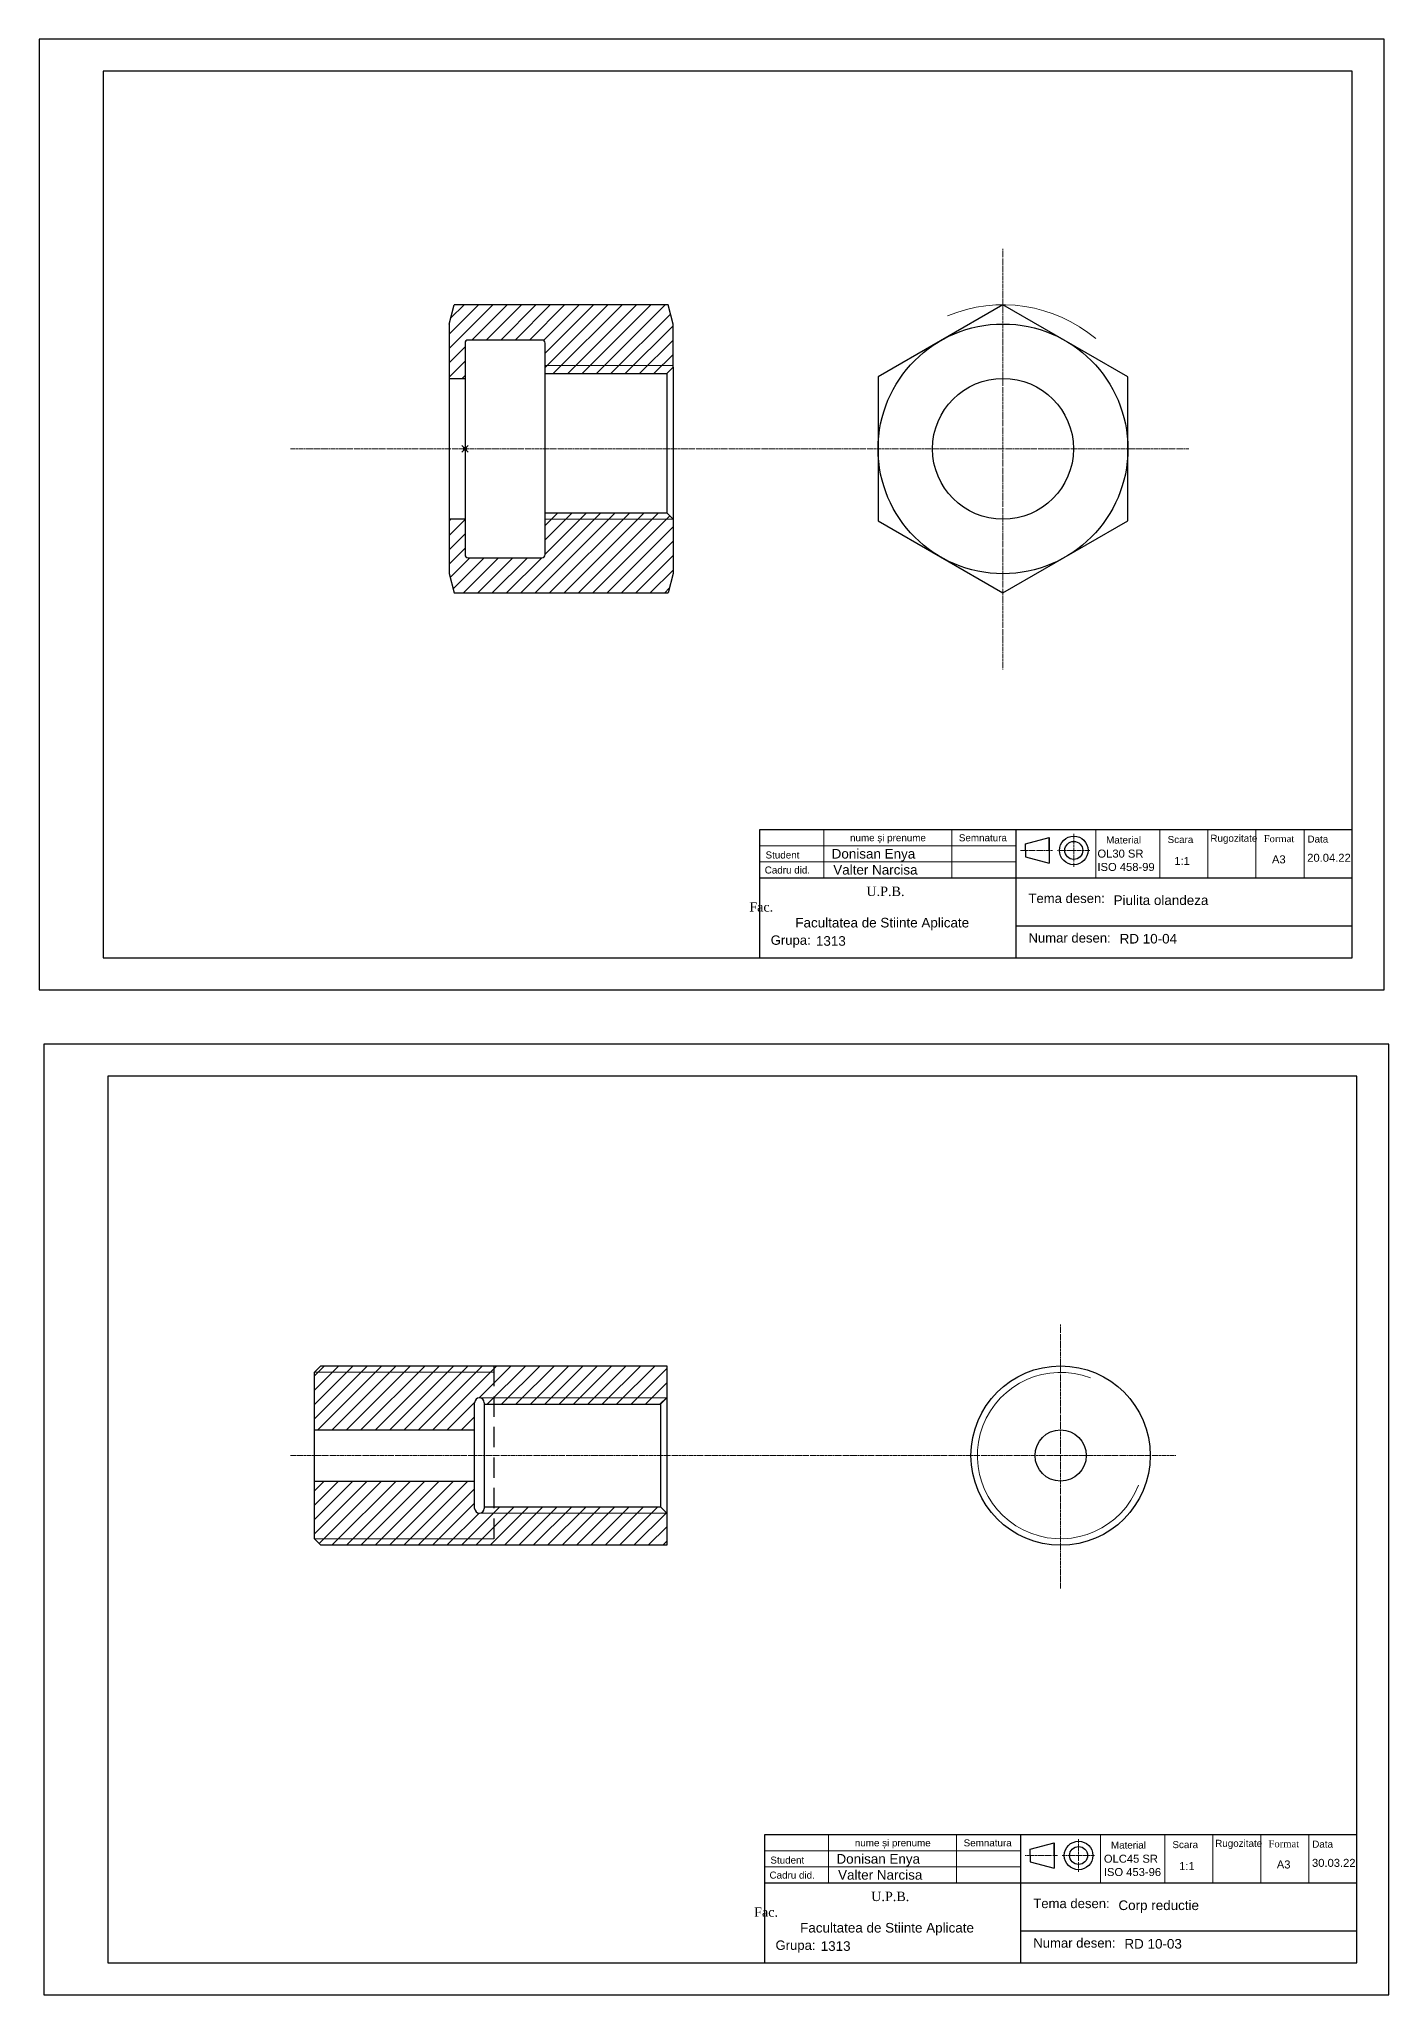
# Model space of a CAD drawing. Header units: millimetres. Extents: x -532 to 807, y -338 to 474.
# Drawn here: x 385 to 807, y -337 to 274 of the extents above; entities that cross this region are included whole.
import ezdxf

# ---------------------------------------------------------------- set-up
doc = ezdxf.new("R2010")
doc.units = ezdxf.units.MM
doc.header["$LTSCALE"] = 0.5
doc.header["$PDMODE"] = 35
doc.header["$PDSIZE"] = -3
doc.linetypes.add('DASHDOT', pattern=[1, 0.5, -0.25, 0, -0.25])
doc.linetypes.add('DASHED', pattern=[19.05, 12.7, -6.35])
for name, color, linetype, lineweight in [('ASCUNSE', 255, 'DASHED', 30), ('AXE', 140, 'DASHDOT', 15), ('Groase', 255, 'Continuous', 30), ('Hasura', 255, 'Continuous', 15), ('Layer1', 7, 'DASHDOT', 0), ('linie GROASA', 7, 'Continuous', 30), ('linie SUBT', 7, 'Continuous', 0), ('Ruptura', 255, 'Continuous', 15), ('TEXT', 255, 'Continuous', 15)]:
    doc.layers.add(name, color=color, linetype=linetype, lineweight=lineweight)
doc.layers.add('chenar', color=7, linetype='Continuous')
doc.styles.get("Standard").update_dxf_attribs({"font": 'arial.ttf'})

msp = doc.modelspace()

# ---------------------------------------------------------------- hatches: boundary and pattern name
at = {"layer": 'Hasura'}
h = msp.add_hatch(dxfattribs=at)
h.set_pattern_fill('ANSI31', color=256)
h.set_pattern_definition([(45, (-531.699, -32.897), (-2.245064, 2.245064), [])])
h.paths.add_polyline_path([(583.3, 171.1), (583.3, 171.6), (543.3, 171.6), (543.3, 169.1), (581.3, 169.1)], flags=17)
h.paths.add_polyline_path([(581.3, 125.6), (543.3, 125.6), (543.3, 123.6), (583.3, 123.6)])
h.paths.add_polyline_path([(583.3, 184.57), (581.69, 190.6), (514.92, 190.6), (513.3, 184.57), (513.3, 167.6), (518.3, 167.6), (518.3, 179.6), (543.3, 179.6), (543.3, 171.6), (583.3, 171.6)])
h.paths.add_polyline_path([(581.69, 100.6), (583.3, 106.63), (583.3, 123.6), (543.3, 123.6), (543.3, 111.6), (518.3, 111.6), (518.3, 123.6), (513.3, 123.6), (513.3, 106.63), (514.92, 100.6)])
h = msp.add_hatch(dxfattribs=at)
h.set_pattern_fill('ANSI31', color=256)
h.set_pattern_definition([(45, (-54.699, -23.397), (-2.245064, 2.245064), [])])
h.paths.add_polyline_path([(527.3, -142.9), (471.3, -142.9), (471.3, -160.9), (521.3, -160.9), (521.3, -152.4, -0.414214), (522.8, -150.9), (527.3, -150.9)])
h.paths.add_polyline_path([(521.3, -185.4), (521.3, -176.9), (471.3, -176.9), (471.3, -194.9), (527.3, -194.9), (527.3, -186.9), (522.8, -186.9, -0.414214)])
h.paths.add_polyline_path([(527.3, -194.9), (471.3, -194.9), (473.3, -196.9), (527.3, -196.9)])
h.paths.add_polyline_path([(581.3, -186.9), (527.3, -186.9), (527.3, -196.9), (581.3, -196.9)])
h.paths.add_polyline_path([(579.3, -184.9), (527.3, -184.9), (527.3, -186.9), (581.3, -186.9)])
h.paths.add_polyline_path([(527.3, -184.9), (524.3, -184.9), (524.3, -185.4, -0.414214), (522.8, -186.9), (527.3, -186.9)], flags=17)
h.paths.add_polyline_path([(527.3, -140.9), (473.3, -140.9), (471.3, -142.9), (527.3, -142.9)])
h.paths.add_polyline_path([(581.3, -140.9), (527.3, -140.9), (527.3, -150.9), (581.3, -150.9)])
h.paths.add_polyline_path([(581.3, -150.9), (527.3, -150.9), (527.3, -152.9), (579.3, -152.9)])
h.paths.add_polyline_path([(527.3, -150.9), (522.8, -150.9, -0.414214), (524.3, -152.4), (524.3, -152.9), (527.3, -152.9)], flags=17)

# ---------------------------------------------------------------- linework, layer by layer
at = {"layer": 'ASCUNSE'}
msp.add_line((527.3, -140.9), (527.3, -196.9), dxfattribs=at)
at = {"layer": 'AXE'}
for p, q in [((686.3, 208.1), (686.3, 76.6)), ((744.3, 145.6), (463.8, 145.6)), ((704.3, -210.4), (704.3, -127.9)), ((740.3, -168.9), (463.8, -168.9))]:
    msp.add_line(p, q, dxfattribs=at)
at = {"layer": 'chenar'}
for p, q in [((805.3, 273.6), (385.3, 273.6)), ((385.3, 273.6), (385.3, -23.4)), ((795.3, 273.6), (405.3, 273.6)), ((805.3, -23.4), (805.3, 273.6)), ((385.3, 263.6), (385.3, -13.4)), ((795.3, 263.6), (405.3, 263.6)), ((405.3, 263.6), (405.3, -13.4)), ((795.3, -13.4), (795.3, 263.6)), ((805.3, -13.4), (805.3, 263.6)), ((405.3, -13.4), (795.3, -13.4)), ((385.3, -23.4), (805.3, -23.4)), ((405.3, -23.4), (795.3, -23.4)), ((806.8, -40.4), (386.8, -40.4)), ((386.8, -40.4), (386.8, -337.4)), ((796.8, -40.4), (406.8, -40.4)), ((806.8, -337.4), (806.8, -40.4)), ((386.8, -50.4), (386.8, -327.4)), ((796.8, -50.4), (406.8, -50.4)), ((406.8, -50.4), (406.8, -327.4)), ((796.8, -327.4), (796.8, -50.4)), ((806.8, -327.4), (806.8, -50.4)), ((406.8, -327.4), (796.8, -327.4)), ((386.8, -337.4), (806.8, -337.4)), ((406.8, -337.4), (796.8, -337.4))]:
    msp.add_line(p, q, dxfattribs=at)
at = {"layer": 'Groase'}
for p, q in [((513.3, 184.57), (514.92, 190.6)), ((581.69, 190.6), (514.92, 190.6)), ((583.3, 184.57), (581.69, 190.6)), ((513.3, 184.57), (513.3, 106.63)), ((583.3, 171.1), (583.3, 184.57)), ((518.3, 178.6), (518.3, 112.6)), ((542.3, 179.6), (519.3, 179.6)), ((543.3, 112.6), (543.3, 178.6)), ((581.3, 169.1), (583.3, 171.1)), ((583.3, 171.1), (583.3, 123.6)), ((513.3, 167.6), (518.3, 167.6)), ((518.3, 167.6), (518.3, 123.6)), ((543.3, 169.1), (581.3, 169.1)), ((581.3, 169.1), (581.3, 125.6)), ((518.3, 123.6), (513.3, 123.6)), ((543.3, 125.6), (581.3, 125.6)), ((581.3, 125.6), (583.3, 123.6)), ((583.3, 123.6), (583.3, 106.63)), ((519.3, 111.6), (542.3, 111.6)), ((513.3, 106.63), (514.92, 100.6)), ((583.3, 106.63), (581.69, 100.6)), ((514.92, 100.6), (581.69, 100.6)), ((473.3, -140.9), (471.3, -142.9)), ((471.3, -194.9), (471.3, -142.9)), ((473.3, -140.9), (581.3, -140.9)), ((581.3, -140.9), (581.3, -196.9)), ((521.3, -160.9), (521.3, -152.4)), ((524.3, -152.4), (524.3, -185.4)), ((581.3, -150.9), (579.3, -152.9)), ((581.3, -150.9), (581.3, -150.9)), ((524.3, -152.9), (579.3, -152.9)), ((579.3, -152.9), (579.3, -184.9)), ((471.3, -160.9), (521.3, -160.9)), ((521.3, -185.4), (521.3, -160.9)), ((471.3, -176.9), (521.3, -176.9)), ((524.3, -184.9), (579.3, -184.9)), ((581.3, -186.9), (579.3, -184.9)), ((581.3, -186.9), (581.3, -186.9)), ((471.3, -194.9), (473.3, -196.9)), ((581.3, -196.9), (473.3, -196.9))]:
    msp.add_line(p, q, dxfattribs=at)
msp.add_lwpolyline([(725.3, 168.1), (686.3, 190.6), (647.3, 168.1), (647.3, 123.1), (686.3, 100.6), (725.3, 123.1)], close=True, dxfattribs=at)
for centre, radius in [((686.3, 145.6), 39), ((686.3, 145.6), 22), ((704.3, -168.9), 28), ((704.3, -168.9), 8)]:
    msp.add_circle(centre, radius, dxfattribs=at)
for centre, radius, start, end in [((519.3, 178.6), 1, 90, 180), ((542.3, 178.6), 1, 360, 90), ((519.3, 112.6), 1, 180, 270), ((542.3, 112.6), 1, 270, 360), ((522.8, -152.4), 1.5, 0, 180), ((522.8, -185.4), 1.5, 180, 0)]:
    msp.add_arc(centre, radius, start, end, dxfattribs=at)
msp.add_point((518.3, 145.6), dxfattribs=at)
at = {"layer": 'Layer1'}
for p, q in [((708.41, 25.3), (708.41, 15)), ((701.78, 20.15), (691.66, 20.15)), ((703.31, 20.15), (713.39, 20.15)), ((709.91, -288.7), (709.91, -299)), ((703.28, -293.85), (693.16, -293.85)), ((704.81, -293.85), (714.89, -293.85))]:
    msp.add_line(p, q, dxfattribs=at)
at = {"layer": 'linie GROASA'}
for p, q in [((690.3, 26.6), (690.3, -13.4)), ((693.33, 22.15), (700.76, 24.15)), ((693.33, 20.15), (693.33, 22.15)), ((693.33, 20.15), (693.33, 18.15)), ((700.76, 20.15), (700.76, 24.15)), ((700.76, 24.15), (700.76, 16.15)), ((693.33, 18.15), (700.76, 16.15)), ((610.3, 11.6), (795.3, 11.6)), ((690.3, -3.4), (795.3, -3.4)), ((691.8, -287.4), (691.8, -327.4)), ((694.83, -291.85), (702.26, -289.85)), ((694.83, -293.85), (694.83, -291.85)), ((702.26, -293.85), (702.26, -289.85)), ((702.26, -289.85), (702.26, -297.85)), ((694.83, -293.85), (694.83, -295.85)), ((694.83, -295.85), (702.26, -297.85)), ((611.8, -302.4), (796.8, -302.4)), ((691.8, -317.4), (796.8, -317.4))]:
    msp.add_line(p, q, dxfattribs=at)
for points in [[(610.3, -13.4), (795.3, -13.4), (795.3, 26.6), (610.3, 26.6)], [(611.8, -327.4), (796.8, -327.4), (796.8, -287.4), (611.8, -287.4)]]:
    msp.add_lwpolyline(points, close=True, dxfattribs=at)
for centre, radius in [((708.41, 20.15), 4.46), ((708.41, 20.15), 2.81), ((709.91, -293.85), 4.46), ((709.91, -293.85), 2.81)]:
    msp.add_circle(centre, radius, dxfattribs=at)
at = {"layer": 'linie SUBT'}
for p, q in [((630.3, 26.6), (630.3, 11.6)), ((670.3, 26.6), (670.3, 11.6)), ((715.3, 26.6), (715.3, 11.6)), ((735.3, 26.6), (735.3, 11.6)), ((750.3, 26.6), (750.3, 11.6)), ((765.3, 26.6), (765.3, 11.6)), ((780.3, 26.6), (780.3, 11.6)), ((610.3, 21.6), (690.3, 21.6)), ((610.3, 16.6), (690.3, 16.6)), ((611.8, -292.4), (691.8, -292.4)), ((631.8, -287.4), (631.8, -302.4)), ((671.8, -287.4), (671.8, -302.4)), ((716.8, -287.4), (716.8, -302.4)), ((736.8, -287.4), (736.8, -302.4)), ((751.8, -287.4), (751.8, -302.4)), ((766.8, -287.4), (766.8, -302.4)), ((781.8, -287.4), (781.8, -302.4)), ((611.8, -297.4), (691.8, -297.4))]:
    msp.add_line(p, q, dxfattribs=at)
at = {"layer": 'Ruptura'}
for p, q in [((543.3, 171.6), (583.3, 171.6)), ((543.3, 123.6), (583.3, 123.6)), ((471.3, -142.9), (527.3, -142.9)), ((522.8, -150.9), (581.3, -150.9)), ((522.8, -186.9), (581.3, -186.9)), ((471.3, -194.9), (527.3, -194.9))]:
    msp.add_line(p, q, dxfattribs=at)
for centre, radius, start, end in [((686.3, 145.6), 45, 49.95027, 112.61986), ((704.3, -168.9), 26, 69.0755, 339.0755)]:
    msp.add_arc(centre, radius, start, end, dxfattribs=at)

# ---------------------------------------------------------------- texts
at = {"layer": 'linie GROASA'}
for s, height, p in [('nume și prenume', 2.1946, (638.54, 23)), ('Semnatura', 2.195, (672.52, 23)), ('Material', 2.195, (718.51, 22.31)), ('Scara', 2.195, (737.71, 22.45)), ('Rugozitate', 2.195, (751.07, 22.85)), ('Data', 2.195, (781.38, 22.6)), ('Student', 2.195, (612.16, 17.62)), ('Cadru did.', 2.195, (611.89, 12.93)), ('Tema desen:', 2.9261, (694.26, 3.71)), ('Numar desen:', 2.9261, (694.26, -8.64)), ('Grupa:', 2.926, (613.76, -9.34)), ('nume și prenume', 2.1946, (640.04, -291)), ('Semnatura', 2.195, (674.02, -291)), ('Material', 2.195, (720.01, -291.69)), ('Scara', 2.195, (739.21, -291.55)), ('Rugozitate', 2.195, (752.57, -291.15)), ('Data', 2.195, (782.88, -291.4)), ('Cadru did.', 2.195, (613.39, -301.07)), ('Student', 2.195, (613.66, -296.38)), ('Tema desen:', 2.9261, (695.76, -310.29)), ('Grupa:', 2.926, (615.26, -323.34)), ('Numar desen:', 2.9261, (695.76, -322.64))]:
    msp.add_text(s, height=height, dxfattribs=at).set_placement(p)
for s, width, heights, insert, char_height, attachment_point in [('{\\fTimes New Roman Baltic|b0|i0|c238|p18;F\\fTimes New Roman Baltic|b0|i0|c186|p18;ormat}', 9.3916, [0], (767.71, 24.92), 2.1946, 1), ('{\\fTimes New Roman Baltic|b0|i0|c186|p18;U.P.B.\\P\\pxqj;\\fTimes New Roman Baltic|b0|i0|c238|p18;Fac. \\fTimes New Roman Baltic|b0|i0|c186|p18; }', 85.0556, [24.01], (649.59, 4.9), 2.9261, 5), ('{\\fTimes New Roman Baltic|b0|i0|c238|p18;F\\fTimes New Roman Baltic|b0|i0|c186|p18;ormat}', 9.3916, [0], (769.21, -289.08), 2.1946, 1), ('{\\fTimes New Roman Baltic|b0|i0|c186|p18;U.P.B.\\P\\pxqj;\\fTimes New Roman Baltic|b0|i0|c238|p18;Fac. \\fTimes New Roman Baltic|b0|i0|c186|p18; }', 85.0556, [24.01], (651.09, -309.1), 2.9261, 5)]:
    msp.add_mtext_dynamic_manual_height_columns(s, width=width, gutter_width=25, heights=heights, dxfattribs=dict(at, insert=insert, char_height=char_height, attachment_point=attachment_point))
at = {"layer": 'TEXT'}
for s, p in [('Donisan Enya', (632.8, 17.6)), ('Valter Narcisa', (633.3, 12.6)), ('Piulita olandeza', (720.85, 3.1)), ('Facultatea de Stiinte Aplicate', (621.45, -3.92)), ('RD 10-04', (722.72, -8.94)), ('1313', (627.88, -9.64)), ('Donisan Enya', (634.3, -296.4)), ('Valter Narcisa', (634.8, -301.4)), ('Corp reductie', (722.35, -310.9)), ('Facultatea de Stiinte Aplicate', (622.95, -317.92)), ('1313', (629.38, -323.64)), ('RD 10-03', (724.22, -322.94))]:
    msp.add_text(s, height=3, rotation=360, dxfattribs=at).set_placement(p)
for s, p in [('A3', (770.3, 16.1)), ('20.04.22', (781.3, 16.6)), ('1:1', (739.8, 15.6)), ('1:1', (741.3, -298.4)), ('A3', (771.8, -297.9)), ('30.03.22', (782.8, -297.4))]:
    msp.add_text(s, height=2.5, dxfattribs=at).set_placement(p)
at = {"layer": 'TEXT', "char_height": 2.5, "attachment_point": 1}
for s, insert in [('OL30 SR\\PISO 458-99', (715.8, 20.4)), ('OLC45 SR\\PISO 453-96', (717.8, -293.6))]:
    msp.add_mtext_dynamic_manual_height_columns(s, width=18.1175, gutter_width=12.5, heights=[7.12], dxfattribs=dict(at, insert=insert))

doc.saveas('drawing.dxf')
